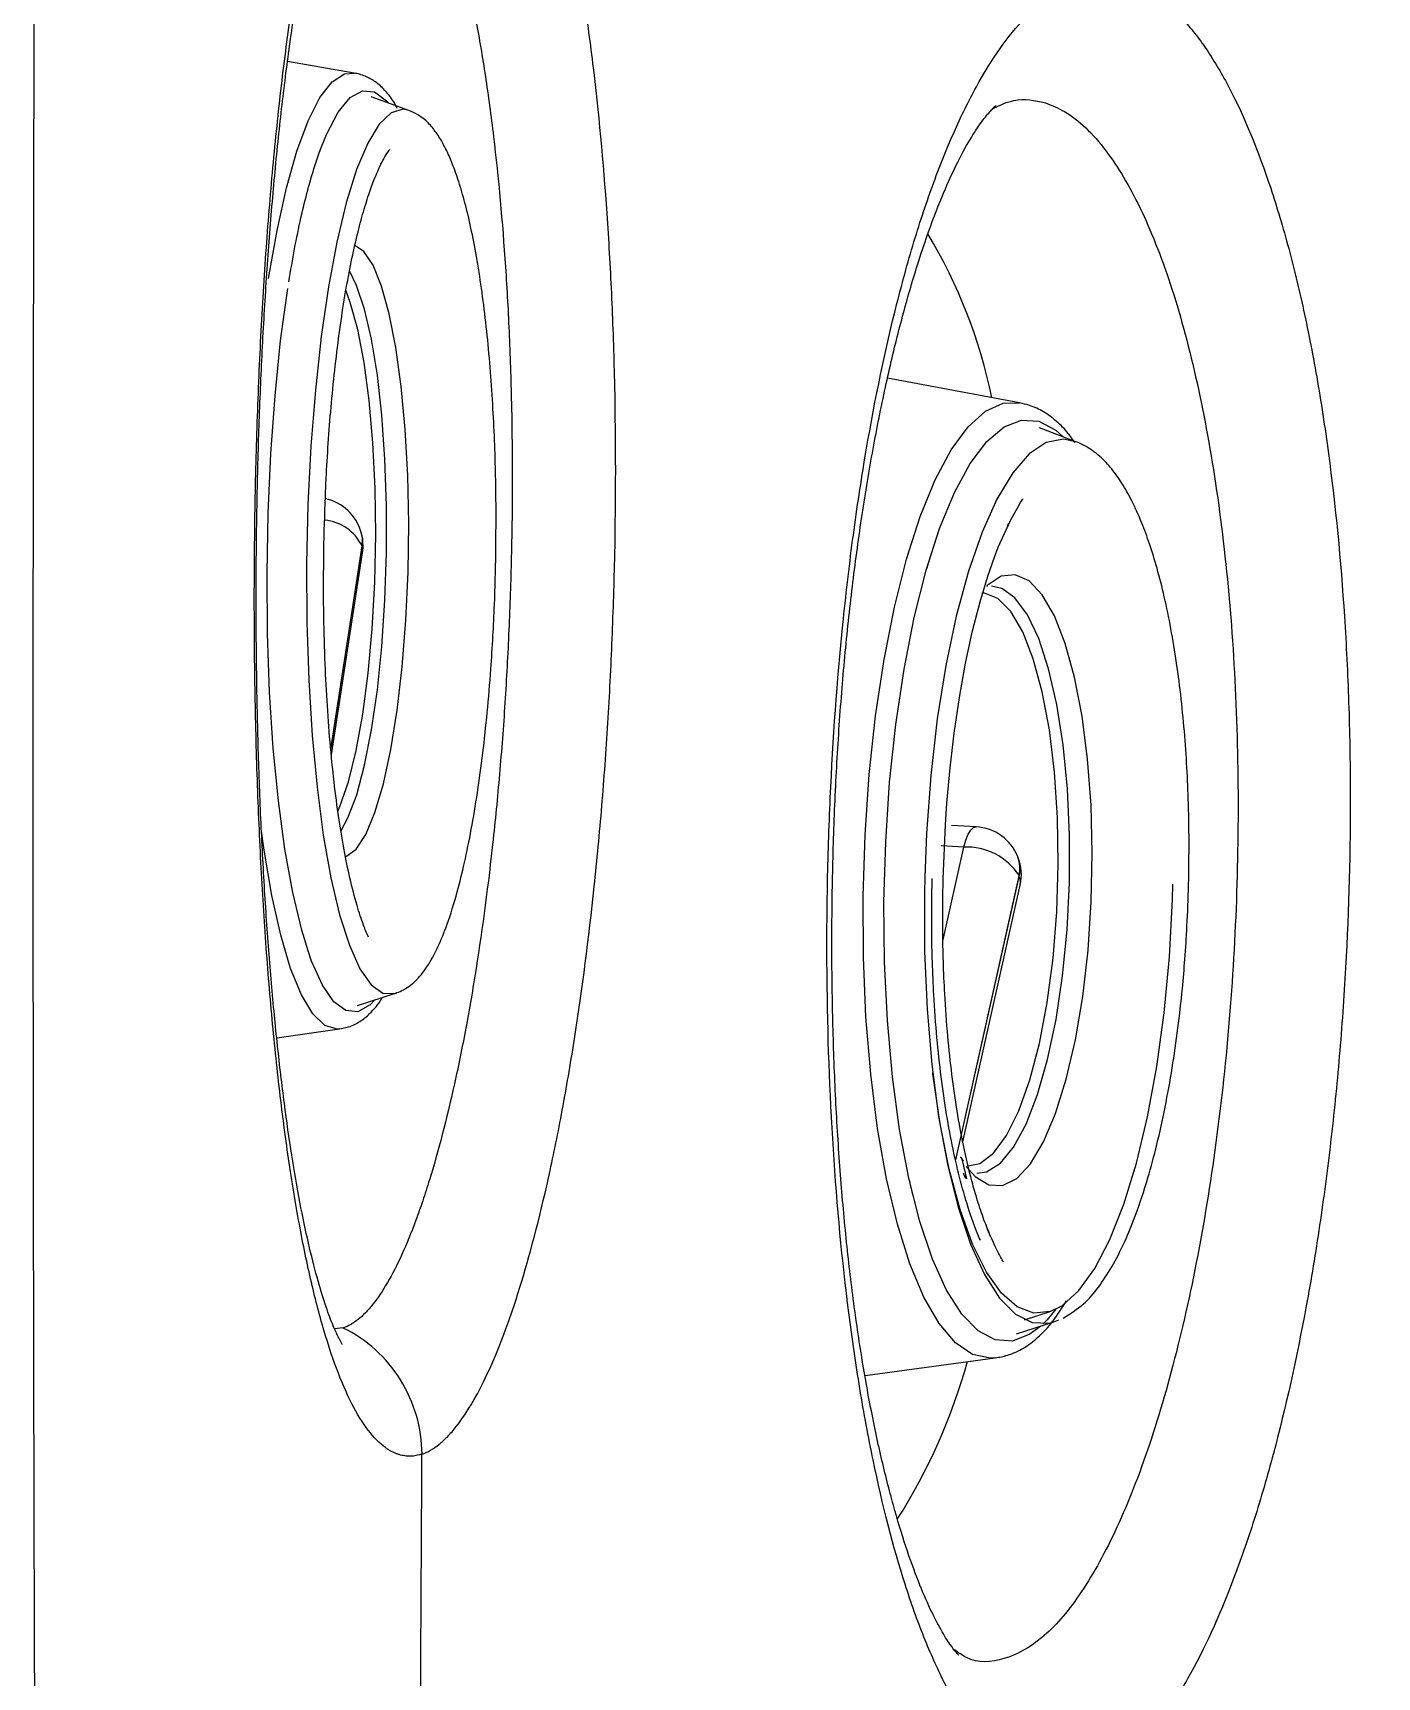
# Model space of a CAD drawing. Extents: x 398 to 508, y 623 to 782.
# Drawn here: x 403.398 to 405.809, y 690.327 to 693.274 of the extents above; entities that cross this region are included whole.
import ezdxf

# ---------------------------------------------------------------- set-up
doc = ezdxf.new("R2010")
doc.units = 0
doc.header["$MEASUREMENT"] = 0
doc.layers.add('GEOMETRY', color=2, linetype='Continuous', lineweight=25)

msp = doc.modelspace()

# ---------------------------------------------------------------- linework, layer by layer
at = {"layer": 'GEOMETRY'}
for p, q in [((403.9744, 693.2021), (403.8548, 693.2228)), ((404.0725, 693.1352), (404.005, 693.1595)), ((403.9085, 693.0501), (403.9123, 693.0607)), ((405.1676, 692.611), (404.9311, 692.6551)), ((405.2689, 692.5413), (405.2036, 692.5662)), ((405.2711, 692.5404), (405.2689, 692.5413)), ((403.9882, 692.3545), (403.9322, 691.9919)), ((403.9323, 691.9902), (403.9885, 692.3535)), ((403.9871, 692.3774), (403.9869, 692.3784)), ((403.9885, 692.3535), (403.9882, 692.3545)), ((403.9333, 691.9802), (403.9892, 692.3418)), ((405.0055, 692.3292), (405.0012, 692.3146)), ((405.0898, 691.8509), (405.0454, 691.8532)), ((405.0679, 691.8145), (405.0269, 691.8166)), ((405.0302, 691.6461), (405.0679, 691.8145)), ((405.165, 691.796), (405.1646, 691.797)), ((405.1668, 691.764), (405.0529, 691.2542)), ((405.0635, 691.2993), (405.1672, 691.763)), ((405.1672, 691.763), (405.1668, 691.764)), ((405.0659, 691.2864), (405.1688, 691.7465)), ((404.0481, 691.5525), (404.0507, 691.5535)), ((403.98, 691.5303), (404.0481, 691.5525)), ((403.8355, 691.4727), (403.948, 691.4886)), ((405.0674, 691.2515), (405.0628, 691.2581)), ((405.1768, 690.9671), (405.2229, 690.982)), ((405.229, 690.9633), (405.2379, 690.9669)), ((403.9545, 690.9525), (403.9391, 690.951)), ((405.1625, 690.9418), (405.229, 690.9633)), ((404.8906, 690.8674), (405.1242, 690.8988))]:
    msp.add_line(p, q, dxfattribs=at)
at = {"layer": 'GEOMETRY', "flags": 128}
for points in [[(403.8208, 692.8337), (403.8359, 692.9197), (403.8529, 692.9964), (403.8715, 693.0624), (403.8916, 693.1166), (403.9127, 693.1581), (403.9346, 693.1863), (403.9567, 693.2007), (403.9744, 693.2021)], [(403.9123, 693.0607), (403.9249, 693.0923), (403.9458, 693.132), (403.9673, 693.1582), (403.9892, 693.1705), (404.011, 693.1686), (404.0323, 693.1527), (404.0362, 693.1483)], [(404.0725, 693.1352), (404.062, 693.1372), (404.0406, 693.1309), (404.0193, 693.1104), (403.9986, 693.0764), (403.9787, 693.0292), (403.9601, 692.9698), (403.9432, 692.8993), (403.9281, 692.8188), (403.9151, 692.7299), (403.9046, 692.634), (403.8966, 692.5331), (403.8914, 692.4287), (403.889, 692.3228), (403.8894, 692.2173), (403.8927, 692.1141), (403.8988, 692.0149), (403.9076, 691.9217), (403.9189, 691.8359), (403.9325, 691.7593), (403.9482, 691.6931), (403.9657, 691.6385), (403.9847, 691.5964), (404.0048, 691.5678), (404.0258, 691.5529)], [(403.9573, 691.7974), (403.9605, 691.7982), (403.9781, 691.811), (403.9952, 691.8374), (404.0116, 691.8766), (404.0266, 691.9277), (404.04, 691.9893), (404.0513, 692.06), (404.0604, 692.1379), (404.067, 692.2211), (404.0709, 692.3074), (404.072, 692.3947), (404.0703, 692.4807), (404.0658, 692.5633), (404.0587, 692.6404), (404.0491, 692.71), (404.0373, 692.7704), (404.0235, 692.82), (404.0082, 692.8576), (403.9916, 692.8822), (403.9755, 692.8929)], [(403.9503, 691.8434), (403.9631, 691.8669), (403.9788, 691.9085), (403.993, 691.9615), (404.0055, 692.0246), (404.016, 692.0962), (404.024, 692.1743), (404.0295, 692.257), (404.0323, 692.342), (404.0323, 692.427), (404.0295, 692.51), (404.024, 692.5886), (404.0159, 692.6609), (404.0054, 692.7249), (403.9929, 692.7789), (403.9787, 692.8216), (403.9658, 692.8474)], [(403.8915, 691.6284), (403.8801, 691.6657), (403.864, 691.7329), (403.85, 691.8107), (403.8383, 691.8975), (403.8291, 691.992), (403.8226, 692.0926), (403.8189, 692.1975), (403.818, 692.3049), (403.82, 692.413), (403.8247, 692.5199), (403.8323, 692.6238), (403.8424, 692.723), (403.855, 692.8157)], [(403.9449, 691.8785), (403.9488, 691.8875), (403.9641, 691.9318), (403.9779, 691.9875), (403.9897, 692.0529), (403.9994, 692.1264), (404.0066, 692.2059), (404.0111, 692.2893), (404.0129, 692.3741), (404.0118, 692.4583), (404.0079, 692.5393), (404.0012, 692.6151), (403.9921, 692.6835), (403.9807, 692.7427), (403.9673, 692.7911), (403.9591, 692.8129)], [(404.9432, 692.2446), (404.9649, 692.3305), (404.9893, 692.407), (405.0162, 692.4728), (405.045, 692.5269), (405.0753, 692.5682), (405.1065, 692.5962), (405.1382, 692.6104), (405.1676, 692.611)], [(404.9787, 692.2263), (405.0001, 692.3108), (405.0243, 692.3858), (405.0508, 692.45), (405.0793, 692.5022), (405.1092, 692.5417), (405.14, 692.5678), (405.1712, 692.5799), (405.2023, 692.5779), (405.2328, 692.5618), (405.246, 692.5501)], [(405.2689, 692.5413), (405.2463, 692.5459), (405.2156, 692.5398), (405.1852, 692.5195), (405.1555, 692.4856), (405.1271, 692.4386), (405.1004, 692.3794), (405.0759, 692.309), (405.0542, 692.2287), (405.0355, 692.1399), (405.0202, 692.0442), (405.0085, 691.9432), (405.0008, 691.8389), (404.9976, 691.7604)], [(405.0306, 691.7578), (405.0348, 691.8545), (405.0375, 691.8934), (405.0432, 691.9565), (405.0506, 692.0191), (405.0599, 692.0826), (405.071, 692.1441), (405.0835, 692.202), (405.097, 692.2545), (405.1108, 692.3001), (405.1228, 692.3346), (405.1296, 692.3522), (405.152, 692.4015), (405.1695, 692.4323), (405.1732, 692.438), (405.1738, 692.4388), (405.1739, 692.439), (405.1739, 692.439), (405.1739, 692.439), (405.1739, 692.439)], [(403.9869, 692.3784), (403.9887, 692.368), (403.9882, 692.3545)], [(403.9871, 692.3774), (403.989, 692.367), (403.9885, 692.3535)], [(403.9892, 692.3418), (403.9895, 692.3442), (403.9885, 692.3535)], [(405.0721, 691.242), (405.0879, 691.2242), (405.1123, 691.2091), (405.1374, 691.2079), (405.1626, 691.2206), (405.1872, 691.2468), (405.2106, 691.2859), (405.2322, 691.3368), (405.2514, 691.3984), (405.2678, 691.469), (405.281, 691.5468), (405.2906, 691.6299), (405.2964, 691.7162), (405.2982, 691.8034), (405.296, 691.8895), (405.2898, 691.9721), (405.2799, 692.0492), (405.2664, 692.1189), (405.2496, 692.1794), (405.2301, 692.2291), (405.2083, 692.2668), (405.1848, 692.2916), (405.1601, 692.3028), (405.1349, 692.3001), (405.1099, 692.2836), (405.1082, 692.282)], [(405.0754, 691.2429), (405.0967, 691.2474), (405.1211, 691.2657), (405.1445, 691.2973), (405.1664, 691.3415), (405.1862, 691.3971), (405.2033, 691.4625), (405.2173, 691.5358), (405.2278, 691.6153), (405.2345, 691.6986), (405.2372, 691.7834), (405.2359, 691.8675), (405.2305, 691.9486), (405.2212, 692.0245), (405.2084, 692.093), (405.1923, 692.1523), (405.1733, 692.2007), (405.152, 692.2371), (405.129, 692.2603), (405.105, 692.2697), (405.1001, 692.2699)], [(405.0909, 691.2298), (405.1087, 691.2324), (405.1333, 691.2479), (405.1571, 691.2767), (405.1795, 691.3181), (405.2, 691.371), (405.2181, 691.434), (405.2331, 691.5054), (405.2449, 691.5835), (405.2529, 691.6661), (405.2571, 691.7511), (405.2573, 691.8361), (405.2536, 691.9191), (405.2459, 691.9978), (405.2345, 692.0701), (405.2198, 692.1342), (405.2021, 692.1883), (405.1818, 692.2311), (405.1595, 692.2614), (405.1358, 692.2784), (405.1172, 692.2821)], [(405.1242, 690.8988), (405.115, 690.8982), (405.0835, 690.9051), (405.053, 690.9259), (405.0237, 690.9604), (404.9963, 691.0079), (404.9711, 691.0676), (404.9487, 691.1387), (404.9293, 691.2199), (404.9132, 691.3099), (404.9008, 691.4072), (404.8922, 691.5102), (404.8876, 691.6172), (404.8871, 691.7265), (404.8906, 691.8363), (404.8981, 691.9447), (404.9095, 692.0501), (404.9246, 692.1506), (404.9432, 692.2446)], [(405.2056, 690.9557), (405.1864, 690.9412), (405.1552, 690.9291), (405.1241, 690.9311), (405.0937, 690.9472), (405.0644, 690.9771), (405.0369, 691.0203), (405.0115, 691.0761), (404.9887, 691.1435), (404.9689, 691.2213), (404.9525, 691.3083), (404.9396, 691.4029), (404.9306, 691.5035), (404.9255, 691.6084), (404.9245, 691.7158), (404.9276, 691.8239), (404.9347, 691.9308), (404.9458, 692.0346), (404.9605, 692.1337), (404.9787, 692.2263)], [(405.0679, 691.8145), (405.0716, 691.8272), (405.0758, 691.8375), (405.0803, 691.8451), (405.0851, 691.8496), (405.0898, 691.8509)], [(403.948, 691.4886), (403.9436, 691.4883), (403.9216, 691.495), (403.9002, 691.5156), (403.8796, 691.5499), (403.8603, 691.5972), (403.8426, 691.6569), (403.8267, 691.7278), (403.813, 691.8089), (403.8077, 691.8474)], [(404.9976, 691.7604), (404.997, 691.7331), (404.9974, 691.6276), (405.0018, 691.5243), (405.0102, 691.4251), (405.0225, 691.3318), (405.0384, 691.246), (405.0577, 691.1692), (405.0799, 691.1029), (405.1048, 691.0481), (405.1318, 691.0059), (405.1605, 690.9771), (405.1904, 690.9621)], [(405.1688, 691.7465), (405.1694, 691.7536), (405.1672, 691.763)], [(405.2229, 690.982), (405.2449, 690.9929), (405.2743, 691.0194), (405.3027, 691.0589), (405.3297, 691.1109), (405.3547, 691.1743), (405.3773, 691.2481), (405.3972, 691.3309), (405.4138, 691.4212), (405.427, 691.5174), (405.4365, 691.6178), (405.4421, 691.7206), (405.4429, 691.7481)], [(404.0114, 691.5405), (404.0028, 691.5318), (403.981, 691.5195), (403.9592, 691.5214), (403.9379, 691.5373), (403.9174, 691.567), (403.898, 691.6101), (403.8915, 691.6284)], [(404.0258, 691.5529), (404.0472, 691.5522), (404.0481, 691.5525)], [(405.2229, 690.982), (405.1931, 690.9792), (405.1637, 690.9902), (405.1354, 691.0148), (405.1085, 691.0526), (405.0836, 691.1028), (405.0612, 691.1647), (405.0415, 691.2371), (405.0251, 691.3187), (405.0122, 691.408), (405.0119, 691.4103)], [(405.0963, 691.1119), (405.0963, 691.112), (405.0963, 691.112), (405.0964, 691.1119), (405.097, 691.1103), (405.0973, 691.1097), (405.0973, 691.1097), (405.0973, 691.1096), (405.0973, 691.1096), (405.0973, 691.1096), (405.0973, 691.1096), (405.0973, 691.1096), (405.0973, 691.1096), (405.0973, 691.1096), (405.0973, 691.1096)], [(405.2328, 690.986), (405.2172, 690.9672), (405.21, 690.9599)], [(405.1904, 690.9621), (405.2209, 690.9612), (405.229, 690.9633)]]:
    msp.add_lwpolyline(points, dxfattribs=at)
at = {"layer": 'GEOMETRY'}
for centre, radius, start, end in [((404.1874, 692.4259), 0.9508, 11.7964, 30.8721), ((403.9049, 692.3558), 0.085, 15.4488, 77.9391), ((403.9131, 692.3173), 0.0839, 26.3636, 84.2476), ((403.9052, 692.3548), 0.085, 351.2157, 15.4488), ((405.0855, 691.766), 0.085, 21.3569, 87.0993), ((405.0725, 691.7015), 0.1131, 33.5288, 92.3494), ((405.1123, 691.7769), 0.056, 346.6592, 21.003), ((405.0859, 691.765), 0.085, 347.3957, 21.3569), ((405.1127, 691.7759), 0.056, 346.6592, 21.003), ((404.0507, 691.179), 1.0631, 327.6116, 344.3466)]:
    msp.add_arc(centre, radius, start, end, dxfattribs=at)
for points, knots in [([(404.2598, 695.1961), (404.2673, 695.1981), (404.2746, 695.1983), (404.2855, 695.1961), (404.2891, 695.1949), (404.2961, 695.1918), (404.2996, 695.1898), (404.3099, 695.1827), (404.3164, 695.1765), (404.3246, 695.1672), (404.3263, 695.1653), (404.3295, 695.1614), (404.331, 695.1595), (404.3355, 695.1538), (404.3382, 695.1502), (404.3422, 695.1451), (404.3434, 695.1435), (404.346, 695.1402), (404.3473, 695.1386), (404.3514, 695.1336), (404.3541, 695.1301), (404.3625, 695.1197), (404.3681, 695.1127), (404.3792, 695.0989), (404.3847, 695.092), (404.3959, 695.0781), (404.4014, 695.0712), (404.4519, 695.0091), (404.4977, 694.9539), (404.6382, 694.7884), (404.7359, 694.6782), (404.9397, 694.4581), (405.0458, 694.3481), (405.2664, 694.1277), (405.3809, 694.0174), (405.6186, 693.7965), (405.7417, 693.6859), (405.9966, 693.4643), (406.1283, 693.3532), (406.4004, 693.1303), (406.5407, 693.0183), (406.8298, 692.7938), (406.9785, 692.6813), (407.1315, 692.5686)], [0, 0, 0, 0, 0.007812, 0.007812, 0.011719, 0.011719, 0.015625, 0.015625, 0.023437, 0.023437, 0.025391, 0.025391, 0.027344, 0.027344, 0.03125, 0.03125, 0.033203, 0.033203, 0.035156, 0.035156, 0.039062, 0.039062, 0.046875, 0.046875, 0.054687, 0.054687, 0.0625, 0.0625, 0.125, 0.125, 0.25, 0.25, 0.375, 0.375, 0.5, 0.5, 0.625, 0.625, 0.75, 0.75, 0.875, 0.875, 1, 1, 1, 1]), ([(407.1074, 692.6449), (407.0889, 692.6586), (407.0518, 692.686), (406.9968, 692.727), (406.942, 692.7681), (406.8876, 692.8092), (406.8336, 692.8502), (406.78, 692.8911), (406.7269, 692.9319), (406.6743, 692.9726), (406.6223, 693.0131), (406.5708, 693.0534), (406.5198, 693.0936), (406.4693, 693.1337), (406.4193, 693.1736), (406.3698, 693.2133), (406.3208, 693.253), (406.2722, 693.2925), (406.2241, 693.3319), (406.1765, 693.3713), (406.1293, 693.4105), (406.0825, 693.4496), (406.0362, 693.4887), (405.9902, 693.5277), (405.9447, 693.5666), (405.8545, 693.6443), (405.7218, 693.7605), (405.5504, 693.9153), (405.3843, 694.0702), (405.2229, 694.2258), (405.0658, 694.3824), (404.913, 694.5409), (404.7893, 694.6737), (404.6926, 694.781), (404.6212, 694.8621), (404.5591, 694.9338), (404.5058, 694.9963), (404.461, 695.05), (404.429, 695.0894), (404.409, 695.1135), (404.4009, 695.1233), (404.3928, 695.133), (404.3848, 695.1428), (404.3768, 695.1527), (404.3688, 695.1628), (404.3609, 695.1732), (404.3555, 695.1799), (404.3528, 695.1832)], [0, 0, 0, 0, 0.0158919, 0.0318084, 0.0477383, 0.0636706, 0.0795941, 0.0954979, 0.1113708, 0.1272017, 0.1429817, 0.1587114, 0.1743932, 0.1900301, 0.2056246, 0.2211794, 0.2366973, 0.252181, 0.2676332, 0.2830565, 0.2984534, 0.3138267, 0.3291789, 0.3445125, 0.3598302, 0.3751346, 0.43627, 0.4973978, 0.5586844, 0.6203009, 0.6824109, 0.7451822, 0.8087771, 0.8408249, 0.8729326, 0.9049911, 0.9262833, 0.9474814, 0.968558, 0.9724935, 0.976423, 0.9803461, 0.9842623, 0.9881728, 0.992084, 0.9960115, 1, 1, 1, 1]), ([(404.1797, 695.0174), (404.1915, 695.0205), (404.2028, 695.0183), (404.2194, 695.0077), (404.2248, 695.003), (404.2355, 694.9916), (404.2408, 694.9847), (404.2513, 694.9709), (404.2567, 694.9644), (404.2673, 694.9513), (404.2727, 694.9446), (404.2888, 694.9247), (404.2995, 694.9114), (404.3537, 694.845), (404.398, 694.7921), (404.5336, 694.6331), (404.6278, 694.5273), (404.9221, 694.21), (405.1337, 693.9985), (405.4752, 693.68), (405.593, 693.5737), (405.8367, 693.3607), (405.9626, 693.254), (406.2223, 693.0397), (406.3562, 692.9322), (406.6318, 692.7163), (406.7735, 692.608), (406.9192, 692.4995)], [0, 0, 0, 0, 0.015625, 0.015625, 0.023438, 0.023438, 0.03125, 0.03125, 0.039063, 0.039063, 0.046875, 0.046875, 0.0625, 0.0625, 0.125, 0.125, 0.25, 0.25, 0.5, 0.5, 0.625, 0.625, 0.75, 0.75, 0.875, 0.875, 1, 1, 1, 1]), ([(404.0958, 690.7264), (404.0941, 690.7259), (404.0907, 690.7248), (404.0855, 690.7236), (404.0804, 690.7229), (404.0753, 690.7225), (404.0702, 690.7226), (404.0652, 690.7231), (404.0601, 690.724), (404.0551, 690.7253), (404.0501, 690.727), (404.0452, 690.7291), (404.0402, 690.7316), (404.0353, 690.7345), (404.0215, 690.7439), (403.9993, 690.7662), (403.9699, 690.8139), (403.9422, 690.8776), (403.9165, 690.957), (403.893, 691.0506), (403.8717, 691.1578), (403.8528, 691.2776), (403.8364, 691.4088), (403.8227, 691.5498), (403.8116, 691.6991), (403.8033, 691.8548), (403.7977, 692.0158), (403.795, 692.1806), (403.7951, 692.3476), (403.7981, 692.5147), (403.8041, 692.6796), (403.8129, 692.8406), (403.8247, 692.9961), (403.8393, 693.1448), (403.8567, 693.2853), (403.8768, 693.4158), (403.8996, 693.5349), (403.9247, 693.6414), (403.952, 693.7342), (403.9814, 693.8127), (404.0126, 693.8756), (404.0451, 693.9225), (404.0706, 693.9455), (404.0885, 693.9557), (404.0983, 693.9599), (404.1082, 693.9627), (404.1181, 693.9641), (404.128, 693.9641), (404.1379, 693.9628), (404.1445, 693.9607), (404.1479, 693.9596)], [0, 0, 0, 0, 0.004848, 0.00969, 0.014527, 0.019359, 0.024188, 0.029016, 0.033842, 0.03867, 0.043499, 0.048332, 0.053169, 0.058011, 0.06286, 0.094054, 0.125218, 0.156496, 0.18781, 0.218983, 0.250081, 0.281361, 0.312627, 0.343838, 0.37512, 0.406221, 0.437308, 0.468591, 0.499928, 0.531277, 0.562659, 0.593816, 0.62493, 0.656181, 0.68743, 0.718638, 0.749931, 0.781086, 0.812199, 0.84348, 0.874798, 0.905965, 0.937107, 0.946119, 0.955109, 0.964085, 0.973054, 0.982025, 0.991004, 1, 1, 1, 1]), ([(404.096, 690.7263), (404.1062, 690.7298), (404.1164, 690.7357), (404.1318, 690.748), (404.1369, 690.7527), (404.1472, 690.7633), (404.1523, 690.7692), (404.1778, 690.8015), (404.1978, 690.8361), (404.2271, 690.901), (404.2368, 690.9247), (404.2511, 690.9637), (404.2558, 690.9772), (404.2652, 691.0053), (404.2698, 691.0198), (404.2926, 691.0945), (404.3097, 691.1612), (404.3338, 691.2716), (404.3415, 691.3102), (404.3564, 691.3909), (404.3634, 691.4324), (404.3833, 691.5603), (404.3949, 691.65), (404.4074, 691.7677), (404.4098, 691.7915), (404.4143, 691.8397), (404.4165, 691.8641), (404.4226, 691.9374), (404.4262, 691.9869), (404.4308, 692.0619), (404.4323, 692.087), (404.4349, 692.1375), (404.436, 692.1629), (404.4391, 692.2387), (404.4407, 692.2892), (404.4438, 692.4402), (404.4438, 692.5405), (404.4407, 692.6902), (404.4391, 692.7402), (404.4348, 692.8377), (404.4322, 692.8856), (404.4229, 693.0265), (404.4147, 693.1168), (404.3993, 693.2467), (404.3938, 693.2885), (404.3818, 693.3687), (404.3754, 693.4073), (404.3618, 693.4812), (404.3546, 693.5166), (404.3432, 693.5673), (404.3393, 693.5839), (404.3312, 693.6161), (404.3271, 693.6317), (404.3063, 693.7072), (404.2885, 693.7592), (404.2602, 693.8249), (404.2506, 693.8448), (404.2357, 693.8714), (404.2306, 693.8797), (404.2205, 693.8952), (404.2155, 693.9023), (404.1899, 693.9351), (404.1691, 693.9521), (404.1478, 693.9596)], [0, 0, 0, 0, 0.03125, 0.03125, 0.046875, 0.046875, 0.0625, 0.0625, 0.125, 0.125, 0.15625, 0.15625, 0.171875, 0.171875, 0.1875, 0.1875, 0.25, 0.25, 0.28125, 0.28125, 0.3125, 0.3125, 0.375, 0.375, 0.390625, 0.390625, 0.40625, 0.40625, 0.4375, 0.4375, 0.453125, 0.453125, 0.46875, 0.46875, 0.5, 0.5, 0.5625, 0.5625, 0.59375, 0.59375, 0.625, 0.625, 0.6875, 0.6875, 0.71875, 0.71875, 0.75, 0.75, 0.78125, 0.78125, 0.796875, 0.796875, 0.8125, 0.8125, 0.875, 0.875, 0.90625, 0.90625, 0.921875, 0.921875, 0.9375, 0.9375, 1, 1, 1, 1]), ([(403.9529, 690.9231), (403.9529, 690.9231), (403.9529, 690.923), (403.9466, 690.9338), (403.9367, 690.9553), (403.9238, 690.9894), (403.9093, 691.036), (403.894, 691.0954), (403.8786, 691.1671), (403.8639, 691.2497), (403.8503, 691.3426), (403.8379, 691.4446), (403.8269, 691.5557), (403.8174, 691.6748), (403.8097, 691.8004), (403.8039, 691.9313), (403.8001, 692.066), (403.7983, 692.2028), (403.7985, 692.3403), (403.8007, 692.477), (403.805, 692.6122), (403.8113, 692.7456), (403.8196, 692.8764), (403.8299, 693.0031), (403.8422, 693.1242), (403.8562, 693.2381), (403.8718, 693.3435), (403.8887, 693.4389), (403.9065, 693.5229), (403.925, 693.5955), (403.9435, 693.6564), (403.9606, 693.7029), (403.9751, 693.7356), (403.9855, 693.7548), (403.9915, 693.7634), (403.9909, 693.7626), (403.9907, 693.7624)], [0, 0, 0, 0, 0.0132604, 0.0351516, 0.0590351, 0.0849607, 0.1127318, 0.1419984, 0.1723595, 0.2034476, 0.2344207, 0.2661425, 0.2984679, 0.3312678, 0.3644147, 0.3977836, 0.4312568, 0.4647017, 0.4980423, 0.5310882, 0.5639617, 0.5970716, 0.6303619, 0.6637473, 0.6970822, 0.7302292, 0.7630473, 0.7953924, 0.8270036, 0.8578525, 0.888559, 0.9185249, 0.9443867, 0.9685133, 0.9908296, 1, 1, 1, 1]), ([(404.0002, 693.7385), (404.0186, 693.7322), (404.0368, 693.7177), (404.059, 693.6897), (404.0634, 693.6836), (404.0722, 693.6704), (404.0766, 693.6633), (404.0896, 693.6405), (404.0981, 693.6235), (404.1227, 693.5671), (404.1383, 693.5224), (404.1565, 693.4574), (404.1601, 693.444), (404.1671, 693.4162), (404.1706, 693.402), (404.1805, 693.3584), (404.1869, 693.3279), (404.1987, 693.2641), (404.2043, 693.2309), (404.2148, 693.1617), (404.2197, 693.1257), (404.2331, 693.0136), (404.2402, 692.9357), (404.2483, 692.8141), (404.2506, 692.7728), (404.2542, 692.6885), (404.2556, 692.6454), (404.2582, 692.5161), (404.2582, 692.4295), (404.2553, 692.2992), (404.2539, 692.2556), (404.2502, 692.1683), (404.2479, 692.1245), (404.2424, 692.0382), (404.2392, 691.9956), (404.232, 691.9112), (404.2279, 691.8694), (404.2148, 691.7477), (404.2045, 691.6704), (404.1871, 691.5602), (404.1809, 691.5244), (404.1679, 691.4549), (404.1611, 691.4217), (404.1401, 691.3266), (404.1251, 691.2692), (404.1053, 691.205), (404.1013, 691.1925), (404.0931, 691.1683), (404.089, 691.1567), (404.0765, 691.1232), (404.0682, 691.1027), (404.0427, 691.047), (404.0254, 691.0172), (404.0034, 690.9894), (403.9989, 690.9843), (403.9901, 690.9752), (403.9856, 690.9711), (403.9724, 690.9605), (403.9636, 690.9554), (403.9548, 690.9524)], [0, 0, 0, 0, 0.0625, 0.0625, 0.078125, 0.078125, 0.09375, 0.09375, 0.125, 0.125, 0.1875, 0.1875, 0.203125, 0.203125, 0.21875, 0.21875, 0.25, 0.25, 0.28125, 0.28125, 0.3125, 0.3125, 0.375, 0.375, 0.40625, 0.40625, 0.4375, 0.4375, 0.5, 0.5, 0.53125, 0.53125, 0.5625, 0.5625, 0.59375, 0.59375, 0.625, 0.625, 0.6875, 0.6875, 0.71875, 0.71875, 0.75, 0.75, 0.8125, 0.8125, 0.828125, 0.828125, 0.84375, 0.84375, 0.875, 0.875, 0.9375, 0.9375, 0.953125, 0.953125, 0.96875, 0.96875, 1, 1, 1, 1]), ([(405.363, 693.3661), (405.3318, 693.376), (405.3006, 693.3754), (405.2616, 693.3617), (405.2538, 693.3583), (405.2383, 693.3502), (405.2305, 693.3454), (405.2073, 693.3293), (405.1921, 693.3161), (405.1472, 693.2692), (405.1182, 693.2284), (405.0833, 693.1649), (405.0763, 693.1515), (405.0627, 693.1239), (405.0561, 693.1095), (405.0364, 693.065), (405.011, 693.0016), (404.9875, 692.9302), (404.9706, 692.8736), (404.9651, 692.8543), (404.9543, 692.8146), (404.949, 692.7942), (404.9234, 692.6907), (404.9054, 692.6025), (404.8821, 692.4622), (404.8749, 692.4141), (404.8651, 692.3399), (404.862, 692.3149), (404.8561, 692.2646), (404.8534, 692.2393), (404.8405, 692.1123), (404.833, 692.0086), (404.827, 691.8763), (404.826, 691.8497), (404.8243, 691.7963), (404.8236, 691.7695), (404.8222, 691.6896), (404.822, 691.6367), (404.8234, 691.479), (404.8271, 691.3752), (404.8403, 691.1705), (404.8496, 691.0728), (404.8674, 690.9334), (404.874, 690.8881), (404.8849, 690.8219), (404.8887, 690.8001), (404.8966, 690.7573), (404.9008, 690.7363), (404.922, 690.6341), (404.9411, 690.5598), (404.9678, 690.4763), (404.9733, 690.46), (404.9845, 690.4285), (404.9903, 690.4132), (405.008, 690.369), (405.0201, 690.342), (405.0577, 690.268), (405.0842, 690.228), (405.1193, 690.1899), (405.1265, 690.1829), (405.1408, 690.1702), (405.148, 690.1645), (405.1698, 690.1494), (405.1992, 690.1344), (405.2292, 690.1297), (405.2519, 690.13), (405.2595, 690.1308), (405.2748, 690.1337), (405.2826, 690.1357), (405.3209, 690.1494), (405.3513, 690.1706), (405.3963, 690.2172), (405.4112, 690.2352), (405.4334, 690.2662), (405.4408, 690.2771), (405.4554, 690.3001), (405.4626, 690.3121), (405.4982, 690.375), (405.5253, 690.434), (405.5575, 690.5185), (405.5639, 690.5359), (405.5764, 690.572), (405.5826, 690.5905), (405.6006, 690.6472), (405.6121, 690.6866), (405.6449, 690.8094), (405.6645, 690.8974), (405.6863, 691.0156), (405.6905, 691.0395), (405.6985, 691.0877), (405.7023, 691.112), (405.7132, 691.1855), (405.7198, 691.2353), (405.7316, 691.3364), (405.7368, 691.3878), (405.7457, 691.4922), (405.7495, 691.5454), (405.7584, 691.7043), (405.7611, 691.81), (405.7607, 691.9681), (405.7597, 692.0208), (405.7563, 692.1257), (405.7537, 692.1772), (405.7439, 692.329), (405.7343, 692.4266), (405.7186, 692.5439), (405.7152, 692.5671), (405.7082, 692.6129), (405.7045, 692.6354), (405.6929, 692.7015), (405.6845, 692.7438), (405.6665, 692.8253), (405.6569, 692.8643), (405.6414, 692.9204), (405.6361, 692.9387), (405.6252, 692.9743), (405.6196, 692.9918), (405.5908, 693.0761), (405.5659, 693.1345), (405.526, 693.2088), (405.5122, 693.2314), (405.491, 693.2617), (405.4837, 693.2713), (405.4692, 693.2891), (405.4619, 693.2974), (405.4397, 693.3203), (405.4247, 693.3331), (405.3941, 693.3535), (405.3786, 693.3611), (405.363, 693.3661)], [0, 0, 0, 0, 0.03125, 0.03125, 0.039063, 0.039063, 0.046875, 0.046875, 0.0625, 0.0625, 0.09375, 0.09375, 0.101563, 0.101563, 0.109375, 0.109375, 0.125, 0.140625, 0.140625, 0.148438, 0.148438, 0.15625, 0.15625, 0.1875, 0.1875, 0.203125, 0.203125, 0.210937, 0.210937, 0.21875, 0.21875, 0.25, 0.25, 0.257812, 0.257812, 0.265625, 0.265625, 0.28125, 0.28125, 0.3125, 0.3125, 0.34375, 0.34375, 0.359375, 0.359375, 0.367187, 0.367187, 0.375, 0.375, 0.40625, 0.40625, 0.414062, 0.414062, 0.421875, 0.421875, 0.4375, 0.4375, 0.46875, 0.46875, 0.476562, 0.476562, 0.484375, 0.484375, 0.5, 0.515625, 0.515625, 0.523437, 0.523437, 0.53125, 0.53125, 0.5625, 0.5625, 0.578125, 0.578125, 0.585937, 0.585937, 0.59375, 0.59375, 0.625, 0.625, 0.632812, 0.632812, 0.640625, 0.640625, 0.65625, 0.65625, 0.6875, 0.6875, 0.695312, 0.695312, 0.703125, 0.703125, 0.71875, 0.71875, 0.734375, 0.734375, 0.75, 0.75, 0.78125, 0.78125, 0.796875, 0.796875, 0.8125, 0.8125, 0.84375, 0.84375, 0.851562, 0.851562, 0.859375, 0.859375, 0.875, 0.875, 0.890625, 0.890625, 0.898437, 0.898437, 0.90625, 0.90625, 0.9375, 0.9375, 0.953125, 0.953125, 0.960937, 0.960937, 0.96875, 0.96875, 0.984375, 0.984375, 1, 1, 1, 1]), ([(403.3999, 693.3331), (403.3986, 692.8276), (403.3976, 692.0372), (403.3987, 690.9618), (403.4005, 690.3206), (403.4022, 689.8931), (403.403, 689.6794), (403.4032, 689.4657), (403.403, 689.2519), (403.4024, 689.0382), (403.4013, 688.7532), (403.4, 688.397), (403.399, 687.9695), (403.3982, 687.3996), (403.3979, 686.5921), (403.3989, 685.927), (403.3998, 685.547)], [0.7083232, 0.7083232, 0.7083232, 0.7083232, 0.7637489, 0.7949989, 0.8262489, 0.8340614, 0.8418739, 0.8496864, 0.8574989, 0.8653114, 0.8731239, 0.8887489, 0.9043739, 0.9199989, 0.9512489, 0.9929257, 0.9929257, 0.9929257, 0.9929257]), ([(404.0516, 693.1389), (404.0512, 693.1398), (404.0464, 693.1494), (404.0367, 693.1629), (404.0219, 693.1797), (404.0053, 693.1918), (403.9886, 693.1992), (403.9775, 693.2015), (403.9744, 693.2021)], [0, 0, 0, 0, 0.027813, 0.283959, 0.526007, 0.74583, 0.928934, 1, 1, 1, 1]), ([(405.2142, 693.1488), (405.2257, 693.1442), (405.2629, 693.1292), (405.3212, 693.0725), (405.3849, 692.9659), (405.4394, 692.8294), (405.4851, 692.6621), (405.5212, 692.4695), (405.5461, 692.2561), (405.5595, 692.0286), (405.5606, 691.7931), (405.5498, 691.5562), (405.5272, 691.3251), (405.4938, 691.1058), (405.4503, 690.9053), (405.3984, 690.7286), (405.3394, 690.5817), (405.2754, 690.4679), (405.208, 690.3908), (405.1397, 690.3546), (405.0866, 690.3502), (405.0581, 690.3703), (405.051, 690.3753)], [0, 0, 0, 0, 0.0265032, 0.085674, 0.1382084, 0.1907417, 0.2432595, 0.295777, 0.3483683, 0.4009598, 0.4536635, 0.5063677, 0.5591895, 0.6120121, 0.664939, 0.7178665, 0.7708592, 0.8238523, 0.8768307, 0.9298092, 0.9826647, 1, 1, 1, 1]), ([(405.1209, 693.139), (405.1332, 693.1449), (405.1642, 693.1596), (405.1953, 693.1529), (405.2142, 693.1488)], [0, 0, 0, 0, 0.395049, 1, 1, 1, 1]), ([(404.2283, 692.3413), (404.2286, 692.3741), (404.229, 692.4203), (404.2279, 692.4878), (404.2262, 692.5446), (404.2229, 692.6101), (404.2184, 692.6757), (404.2123, 692.7404), (404.2049, 692.8023), (404.1962, 692.8601), (404.1865, 692.9126), (404.176, 692.9591), (404.1649, 692.9989), (404.1541, 693.0309), (404.1424, 693.0591), (404.1305, 693.0823), (404.1157, 693.1038), (404.1046, 693.116), (404.0875, 693.1288), (404.0778, 693.1329), (404.0725, 693.1352)], [0, 0, 0, 0, 0.084562, 0.119106, 0.175957, 0.234219, 0.29584, 0.359013, 0.42292, 0.486834, 0.550111, 0.612059, 0.671727, 0.727332, 0.774588, 0.831681, 0.881179, 0.935998, 0.964991, 1, 1, 1, 1]), ([(405.0586, 690.3661), (405.0585, 690.3662), (405.0582, 690.3665), (405.0537, 690.371), (405.0432, 690.3843), (405.0269, 690.4101), (405.0074, 690.4477), (404.9859, 690.4975), (404.9634, 690.5598), (404.9409, 690.6341), (404.9192, 690.7197), (404.899, 690.8155), (404.8809, 690.9201), (404.8653, 691.032), (404.8526, 691.1501), (404.8427, 691.274), (404.8356, 691.4035), (404.8315, 691.5377), (404.8307, 691.6748), (404.8331, 691.8127), (404.8387, 691.9494), (404.8475, 692.0828), (404.8594, 692.2118), (404.8743, 692.3363), (404.892, 692.4565), (404.9126, 692.5715), (404.9356, 692.6796), (404.9607, 692.7791), (404.9872, 692.8685), (405.0143, 692.9463), (405.0412, 693.0113), (405.0667, 693.0629), (405.09, 693.1017), (405.1091, 693.1276), (405.123, 693.142), (405.1249, 693.1433), (405.1258, 693.1439)], [0, 0, 0, 0, 0.009568, 0.026034, 0.050031, 0.074892, 0.101159, 0.12886, 0.157863, 0.187946, 0.218841, 0.25028, 0.282017, 0.313839, 0.345408, 0.377263, 0.409778, 0.442774, 0.476051, 0.509381, 0.542489, 0.57519, 0.607347, 0.639246, 0.671546, 0.704041, 0.736561, 0.76887, 0.800744, 0.831948, 0.86225, 0.89144, 0.919841, 0.947566, 0.974505, 1, 1, 1, 1]), ([(403.8572, 692.8282), (403.8605, 692.848), (403.8672, 692.8884), (403.8786, 692.9431), (403.8908, 692.9929), (403.9026, 693.0331), (403.9103, 693.0549), (403.9136, 693.0642)], [0, 0, 0, 0, 0.208605, 0.423852, 0.636399, 0.844824, 1, 1, 1, 1]), ([(403.9198, 692.346), (403.9206, 692.3784), (403.9216, 692.4241), (403.9248, 692.4908), (403.9282, 692.5473), (403.9335, 692.6127), (403.9402, 692.6785), (403.9483, 692.7428), (403.9575, 692.8029), (403.9675, 692.8577), (403.9782, 692.9065), (403.9892, 692.9488), (403.9999, 692.9837), (404.0092, 693.0091), (404.0164, 693.0262), (404.0247, 693.0439), (404.032, 693.0567), (404.0377, 693.0649), (404.038, 693.0653), (404.038, 693.0653), (404.038, 693.0653), (404.038, 693.0653)], [0, 0, 0, 0, 0.099771, 0.140797, 0.20849, 0.278317, 0.352671, 0.429522, 0.504704, 0.578093, 0.65017, 0.719768, 0.785408, 0.843719, 0.879736, 0.915142, 0.993957, 0.999498, 0.999926, 0.999999, 1, 1, 1, 1]), ([(404.0225, 693.0392), (404.0225, 693.0392), (404.0225, 693.0392), (404.0225, 693.0393), (404.023, 693.0401), (404.0239, 693.0419), (404.0247, 693.0433), (404.0251, 693.0442), (404.0251, 693.0441), (404.0251, 693.0441)], [0, 0, 0, 0, 0.002017, 0.017041, 0.086225, 0.490419, 0.910975, 0.997628, 1, 1, 1, 1]), ([(405.267, 692.5396), (405.2631, 692.5453), (405.2529, 692.5599), (405.2345, 692.5783), (405.212, 692.5951), (405.1895, 692.606), (405.1736, 692.6096), (405.1676, 692.611)], [0, 0, 0, 0, 0.15537, 0.4025975, 0.6454966, 0.8659754, 1, 1, 1, 1]), ([(405.4709, 691.7467), (405.4714, 691.7795), (405.4721, 691.8256), (405.4708, 691.8931), (405.4685, 691.9498), (405.4642, 692.0153), (405.4579, 692.0807), (405.4496, 692.1452), (405.4395, 692.2065), (405.4277, 692.2633), (405.4148, 692.314), (405.4013, 692.3578), (405.3862, 692.3986), (405.3698, 692.4351), (405.3519, 692.467), (405.3323, 692.4943), (405.3162, 692.5115), (405.2934, 692.5299), (405.2786, 692.5368), (405.2689, 692.5413)], [0, 0, 0, 0, 0.086019, 0.121239, 0.179142, 0.238393, 0.30093, 0.364825, 0.42911, 0.492781, 0.554613, 0.612394, 0.665509, 0.73012, 0.789266, 0.844445, 0.904987, 0.938163, 1, 1, 1, 1]), ([(405.1465, 692.3906), (405.1472, 692.3921), (405.148, 692.3937), (405.1487, 692.395), (405.1487, 692.3951), (405.1487, 692.3951)], [0, 0, 0, 0, 0.927328, 0.984815, 1, 1, 1, 1]), ([(403.9997, 691.6533), (403.9968, 691.6601), (403.9901, 691.6759), (403.9785, 691.7113), (403.9668, 691.7563), (403.9559, 691.8093), (403.9464, 691.8667), (403.9379, 691.9315), (403.9308, 692.002), (403.9254, 692.0762), (403.922, 692.1452), (403.9201, 692.2082), (403.9191, 692.2728), (403.9196, 692.319), (403.9198, 692.346)], [0, 0, 0, 0, 0.062365, 0.144193, 0.240623, 0.325144, 0.412967, 0.503531, 0.597072, 0.689337, 0.778539, 0.842762, 0.908405, 1, 1, 1, 1]), ([(404.0481, 691.5525), (404.052, 691.554), (404.0659, 691.5593), (404.0861, 691.5748), (404.1056, 691.5993), (404.1245, 691.6339), (404.1424, 691.6782), (404.1581, 691.7284), (404.1725, 691.7863), (404.1846, 691.8459), (404.1956, 691.9117), (404.2052, 691.982), (404.2132, 692.0562), (404.2191, 692.1267), (404.2232, 692.1915), (404.2266, 692.2606), (404.2277, 692.3105), (404.2283, 692.3413)], [0, 0, 0, 0, 0.024177, 0.08712, 0.160446, 0.241821, 0.312578, 0.400291, 0.468436, 0.538368, 0.609362, 0.680103, 0.748878, 0.819689, 0.871507, 0.92065, 1, 1, 1, 1]), ([(405.0967, 691.111), (405.0967, 691.111), (405.0969, 691.1108), (405.0966, 691.1113), (405.0965, 691.1117), (405.0964, 691.1119), (405.0963, 691.112), (405.0963, 691.1121), (405.0968, 691.111), (405.097, 691.1105), (405.0972, 691.1098), (405.0973, 691.1097), (405.0973, 691.1096), (405.0973, 691.1096), (405.0973, 691.1096), (405.0973, 691.1096), (405.0973, 691.1096), (405.0973, 691.1096), (405.0973, 691.1096), (405.0973, 691.1096), (405.0973, 691.1097), (405.0971, 691.1102), (405.0904, 691.1259), (405.0778, 691.1595), (405.0618, 691.2142), (405.0481, 691.2723), (405.0365, 691.3348), (405.0268, 691.4017), (405.0191, 691.4737), (405.014, 691.5429), (405.0112, 691.6072), (405.0096, 691.6767), (405.0104, 691.7269), (405.0109, 691.7583)], [0, 0, 0, 0, 0.001627, 0.010438, 0.012877, 0.014371, 0.014808, 0.01516, 0.016154, 0.019514, 0.020326, 0.020364, 0.020374, 0.020379, 0.020382, 0.020385, 0.020388, 0.020392, 0.020401, 0.020421, 0.02049, 0.020847, 0.024384, 0.135853, 0.237324, 0.335014, 0.432269, 0.531713, 0.629285, 0.732552, 0.808943, 0.88045, 1, 1, 1, 1]), ([(405.1392, 691.0703), (405.1392, 691.0703), (405.1392, 691.0703), (405.1392, 691.0703), (405.1392, 691.0703), (405.1392, 691.0704), (405.1359, 691.0759), (405.1246, 691.0962), (405.1095, 691.1302), (405.0944, 691.173), (405.0807, 691.2197), (405.0673, 691.2764), (405.0555, 691.3407), (405.0461, 691.4061), (405.0386, 691.4765), (405.0336, 691.5446), (405.0309, 691.6081), (405.0293, 691.677), (405.0301, 691.7267), (405.0306, 691.7578)], [0, 0, 0, 0, 0, 0.000004, 0.000016, 0.000095, 0.001192, 0.046337, 0.159153, 0.225147, 0.302856, 0.403925, 0.490797, 0.578859, 0.665974, 0.758701, 0.827505, 0.89222, 1, 1, 1, 1]), ([(405.2458, 690.9701), (405.2585, 690.978), (405.2826, 690.9929), (405.309, 691.024), (405.3339, 691.0617), (405.3558, 691.1047), (405.3776, 691.1578), (405.3969, 691.216), (405.4144, 691.2813), (405.4291, 691.3474), (405.4417, 691.4173), (405.4519, 691.4887), (405.4593, 691.5542), (405.4646, 691.6155), (405.4686, 691.6775), (405.4701, 691.7221), (405.4709, 691.7467)], [0, 0, 0, 0, 0.087588, 0.166797, 0.239707, 0.317439, 0.387573, 0.475315, 0.546407, 0.6195, 0.69246, 0.762376, 0.829674, 0.878733, 0.932966, 1, 1, 1, 1]), ([(403.948, 691.4886), (403.9535, 691.4897), (403.968, 691.4926), (403.986, 691.5019), (404.0054, 691.5184), (404.0176, 691.5322), (404.0243, 691.5445), (404.0244, 691.5448)], [0, 0, 0, 0, 0.134156, 0.355394, 0.60449, 0.990328, 1, 1, 1, 1]), ([(405.0611, 691.2589), (405.0616, 691.2586), (405.0637, 691.2567), (405.0643, 691.2544), (405.0648, 691.2526)], [0, 0, 0, 0, 0.196192, 1, 1, 1, 1]), ([(405.0648, 691.2526), (405.0663, 691.2466), (405.0701, 691.2313), (405.0715, 691.2242), (405.0724, 691.2199)], [0, 0, 0, 0, 0.396941, 1, 1, 1, 1]), ([(405.0715, 691.2196), (405.0707, 691.2212), (405.0697, 691.2232), (405.0675, 691.2288), (405.0669, 691.2301)], [0, 0, 0, 0, 0.769206, 1, 1, 1, 1]), ([(404.9696, 691.2183), (404.9714, 691.2101), (404.9736, 691.2005), (404.9762, 691.19), (404.9766, 691.1885)], [0, 0, 0, 0, 0.8507704, 1, 1, 1, 1]), ([(405.1163, 691.1154), (405.1163, 691.1154), (405.1163, 691.1154), (405.1163, 691.1155), (405.116, 691.1161), (405.1146, 691.1193), (405.1127, 691.1237), (405.1109, 691.1281), (405.1103, 691.1295), (405.1102, 691.1298), (405.1102, 691.1298), (405.1102, 691.1298)], [0, 0, 0, 0, 0.001786, 0.008502, 0.03254, 0.16662, 0.683205, 0.94908, 0.987406, 0.997669, 1, 1, 1, 1]), ([(405.1145, 691.1195), (405.1145, 691.1195), (405.1145, 691.1194), (405.1142, 691.1201), (405.1143, 691.12), (405.1143, 691.12)], [0, 0, 0, 0, 0.282429, 0.941881, 1, 1, 1, 1]), ([(405.1242, 690.8988), (405.1316, 690.9002), (405.1505, 690.9038), (405.1757, 690.9159), (405.2024, 690.9359), (405.2278, 690.9629), (405.2441, 690.9886), (405.2519, 691.0009)], [0, 0, 0, 0, 0.125759, 0.319321, 0.518977, 0.768236, 1, 1, 1, 1]), ([(404.096, 690.7263), (404.0958, 690.7497), (404.0924, 690.7731), (404.0793, 690.8182), (404.0696, 690.8398), (404.0448, 690.8795), (404.0296, 690.8977), (403.995, 690.929), (403.9756, 690.9422), (403.9548, 690.9524)], [0, 0, 0, 0, 0.25, 0.25, 0.5, 0.5, 0.75, 0.75, 1, 1, 1, 1]), ([(404.0961, 688.1549), (404.0955, 688.2504), (404.0944, 688.4414), (404.0931, 688.7277), (404.0923, 689.0138), (404.0918, 689.2997), (404.0918, 689.5854), (404.0922, 689.8709), (404.093, 690.1562), (404.0942, 690.4414), (404.0953, 690.6314), (404.0958, 690.7264)], [0, 0, 0, 0, 0.111416, 0.222756, 0.33402, 0.445207, 0.556318, 0.667353, 0.778311, 0.889194, 1, 1, 1, 1])]:
    msp.add_open_spline(points, degree=3, knots=knots, dxfattribs=at)

doc.saveas('drawing.dxf')
